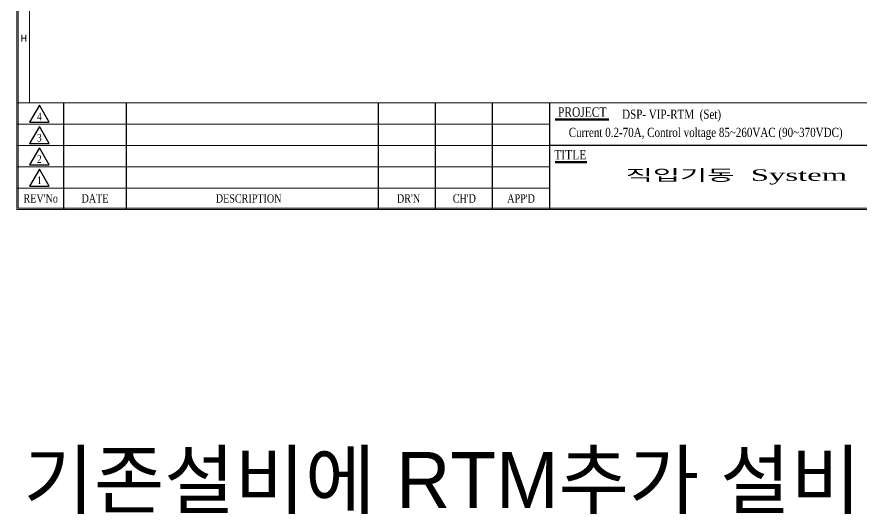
# Model space of a CAD drawing. Header units: millimetres. Extents: x 107 to 2900, y 85 to 3996.
# Drawn here: x 109.3 to 553.2, y 3233.7 to 3495 of the extents above; entities that cross this region are included whole.
import ezdxf
from ezdxf.enums import TextEntityAlignment as Align

# ---------------------------------------------------------------- set-up
doc = ezdxf.new("R2010")
doc.units = ezdxf.units.MM
for name, color, linetype in [('10', 1, 'Continuous'), ('20', 2, 'Continuous'), ('30', 3, 'Continuous'), ('40', 4, 'Continuous'), ('70', 7, 'Continuous'), ('ASHADE', 7, 'Continuous')]:
    doc.layers.add(name, color=color, linetype=linetype)
doc.styles.add('ghs', font='NGULIM.TTF')
doc.styles.add('SIMPLEX', font='SIMPLEX')
doc.styles.add('SS', font='batang.ttc', dxfattribs={"width": 0.8})

msp = doc.modelspace()

# ---------------------------------------------------------------- linework, layer by layer
at = {"layer": '10', "color": 0}
for p, q in [((392.276, 3440.864), (420.493, 3440.864)), ((392.276, 3418.464), (408.948, 3418.464))]:
    msp.add_line(p, q, dxfattribs=at)
for points in [[(121.124, 3448.592), (115.928, 3439.592), (126.32, 3439.592)], [(121.124, 3437.392), (115.928, 3428.392), (126.32, 3428.392)], [(121.124, 3426.192), (115.928, 3417.192), (126.32, 3417.192)], [(121.124, 3414.992), (115.928, 3405.992), (126.32, 3405.992)]]:
    msp.add_lwpolyline(points, close=True, dxfattribs=at)
at = {"layer": '20', "color": 0, "lineweight": 13}
msp.add_lwpolyline([(115.877, 3449.8), (115.877, 3927.2), (862.677, 3927.2), (862.677, 3449.8)], dxfattribs=at)
at = {"layer": '40', "color": 0}
for p, q in [((133.809, 3449.8), (133.809, 3393.8)), ((166.809, 3449.8), (166.809, 3393.8)), ((299.277, 3449.8), (299.277, 3393.8)), ((329.277, 3449.8), (329.277, 3393.8)), ((359.277, 3449.8), (359.277, 3393.8)), ((389.277, 3449.8), (389.277, 3393.8)), ((569.277, 3427.4), (389.277, 3427.4))]:
    msp.add_line(p, q, dxfattribs=at)
at = {"layer": '40', "color": 0, "lineweight": 13}
for p, q in [((389.277, 3438.6), (109.277, 3438.6)), ((389.277, 3427.4), (109.277, 3427.4)), ((389.277, 3416.2), (109.277, 3416.2)), ((389.277, 3405), (109.277, 3405))]:
    msp.add_line(p, q, dxfattribs=at)
at = {"layer": '70', "color": 0, "lineweight": 13}
msp.add_line((109.277, 3449.8), (869.277, 3449.8), dxfattribs=at)
at = {"layer": '70', "color": 0}
for p, q in [((392.276, 3441.464), (420.493, 3441.464)), ((392.276, 3419.064), (408.948, 3419.064))]:
    msp.add_line(p, q, dxfattribs=at)
at = {"layer": '70', "color": 0, "lineweight": 13}
for points in [[(869.277, 3393.8), (109.277, 3393.8), (109.277, 3933.8), (869.277, 3933.8)], [(868.677, 3394.4), (109.877, 3394.4), (109.877, 3933.2), (868.677, 3933.2)]]:
    msp.add_lwpolyline(points, close=True, dxfattribs=at)

# ---------------------------------------------------------------- texts
at = {"color": 0, "style": 'SS', "width": 0.8}
for s, p in [('DSP- VIP-RTM  (Set) ', (427.554, 3441.416)), ('Current 0.2-70A, Control voltage 85~260VAC (90~370VDC)', (399.486, 3431.883))]:
    msp.add_text(s, height=4.8, dxfattribs=at).set_placement(p)
at = {"color": 0, "style": 'SS', "width": 1.748476}
msp.add_text('직입기동  System', height=6, dxfattribs=at).set_placement((429.38, 3408.839), (545.902, 3408.839), align=Align.FIT)
at = {"layer": '30', "color": 0, "style": 'SIMPLEX'}
msp.add_text('H', height=3.4, dxfattribs=at).set_placement((112.977, 3483.8), align=Align.MIDDLE)
at = {"layer": '40', "color": 0, "style": 'SS', "width": 0.8}
for s, height, p in [('4', 4, (121.098, 3440.67)), ('3', 4, (121.098, 3429.47)), ('2', 4, (121.098, 3418.27)), ('1', 4, (121.098, 3407.07)), ("REV'No", 4.4, (121.796, 3397.381)), ('DATE', 4.4, (150.352, 3397.381)), ('DESCRIPTION', 4.4, (231.144, 3397.381)), ("DR'N", 4.4, (315.236, 3397.37)), ("CH'D", 4.4, (344.592, 3397.37)), ("APP'D", 4.4, (374.409, 3397.37))]:
    msp.add_text(s, height=height, dxfattribs=at).set_placement(p, align=Align.CENTER)
at = {"layer": '70', "color": 0, "style": 'SS', "width": 0.8}
for s, p in [('PROJECT', (406.572, 3442.457)), ('TITLE', (400.301, 3420.057))]:
    msp.add_text(s, height=5, dxfattribs=at).set_placement(p, align=Align.CENTER)
at = {"layer": 'ASHADE', "color": 0, "linetype": 'ByBlock', "lineweight": 25, "ltscale": 2, "style": 'ghs'}
msp.add_text('기존설비에 RTM추가 설비 방법 예제', height=29.484, dxfattribs=at).set_placement((112.78, 3236.847))

doc.saveas('drawing.dxf')
